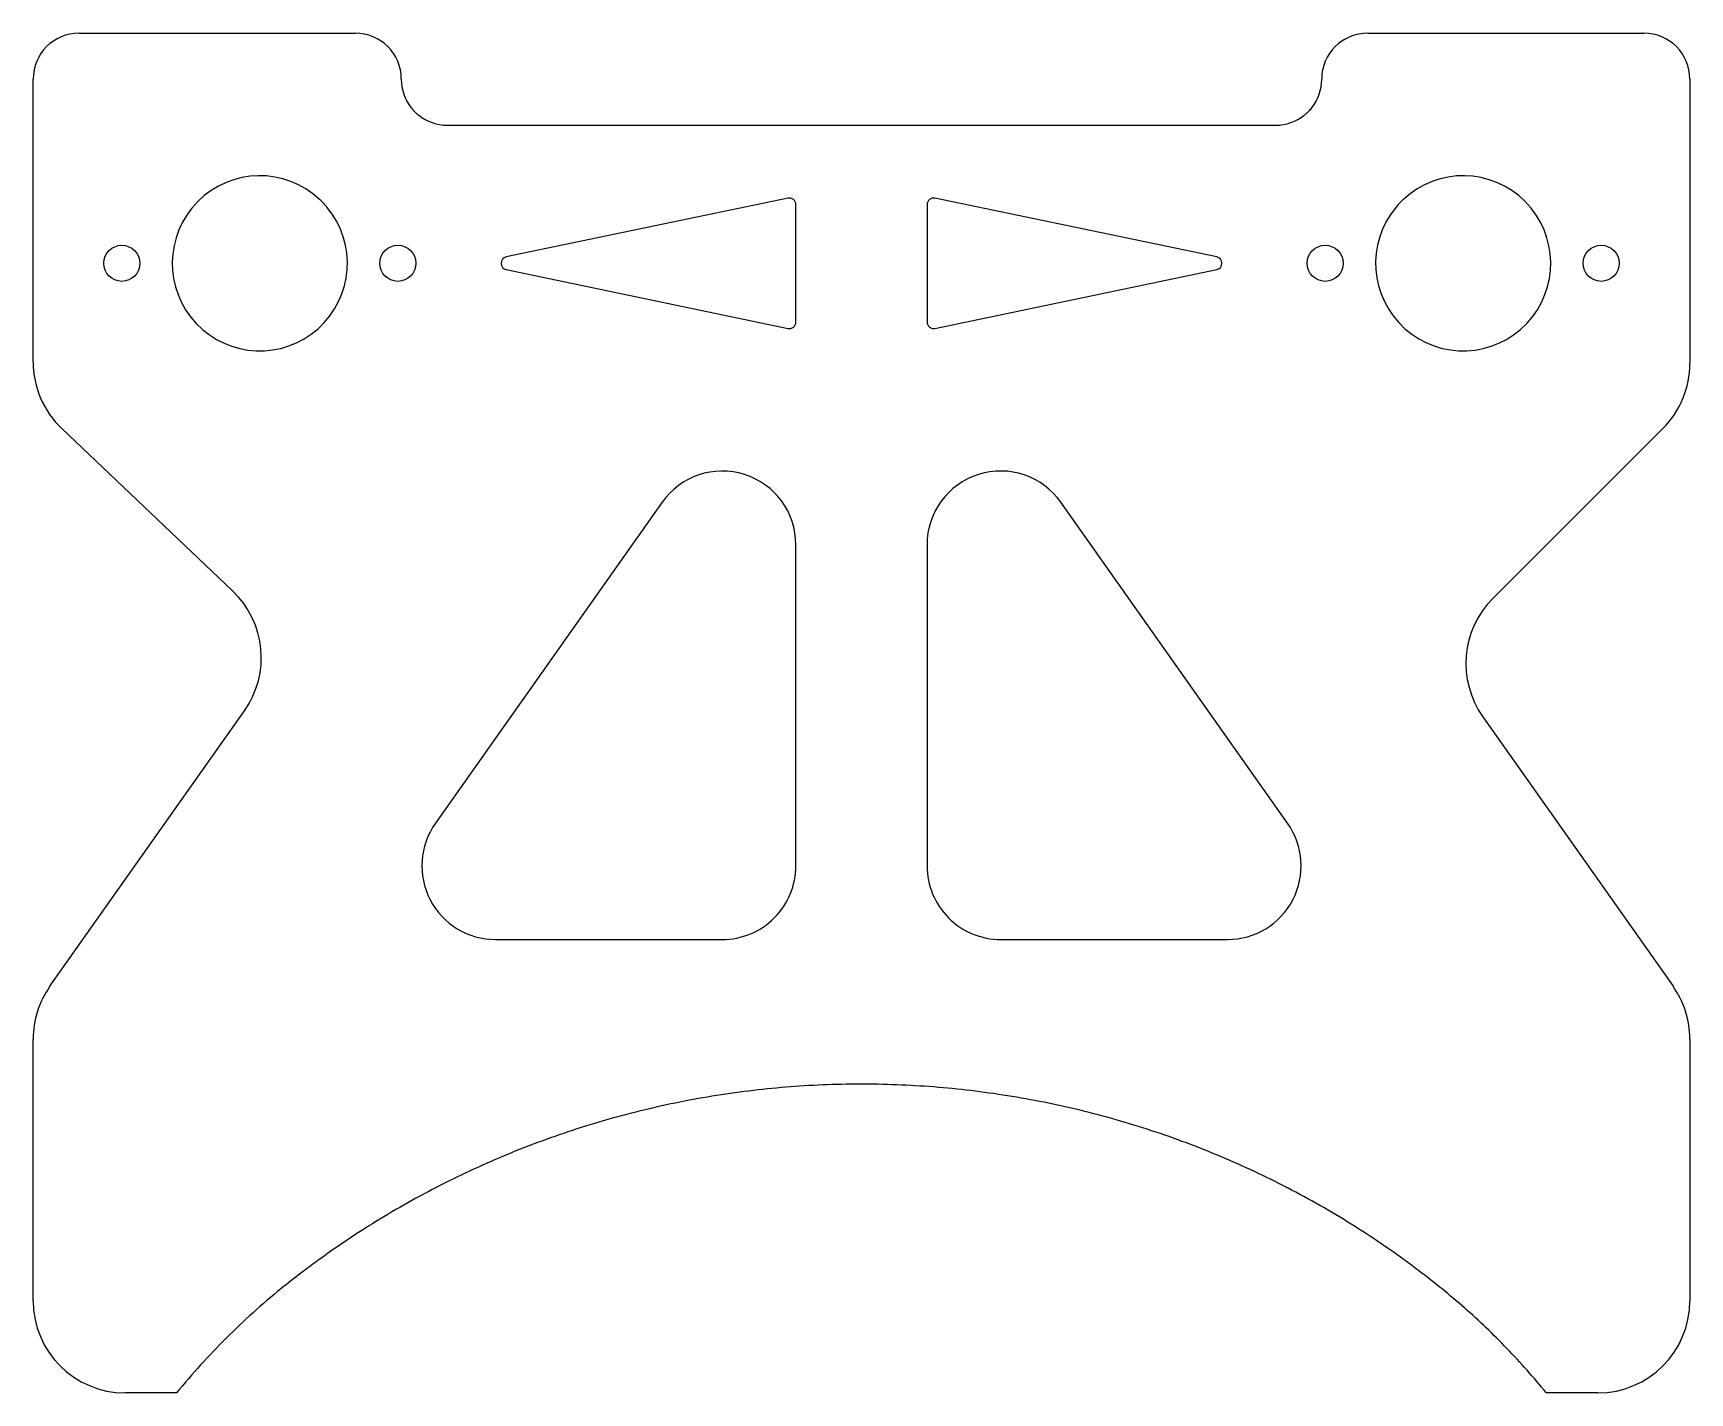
# Model space of a CAD drawing. Header units: millimetres. Extents: x -90 to 90, y -103 to 45.
import ezdxf

# ---------------------------------------------------------------- set-up
doc = ezdxf.new("R2010")
doc.units = ezdxf.units.MM
doc.layers.get('0').update_dxf_attribs({"linetype": 'CONTINUOUS'})

msp = doc.modelspace()

# ---------------------------------------------------------------- linework, layer by layer
for p, q in [((-85, 45), (-55, 45)), ((55, 45), (85, 45)), ((-90, 9.29), (-90, 40)), ((90, 40), (90, 9.14)), ((-45, 35), (45, 35)), ((-68.33, -15.59), (-86.89, 2.04)), ((87.07, 2.07), (68.59, -16.41)), ((-88.17, -58.51), (-67.05, -28.61)), ((67.5, -29.25), (88.17, -58.51)), ((-90, -92.7), (-90, -64.28)), ((90, -64.28), (90, -92.7)), ((-74.41, -102.7), (-80, -102.7)), ((80, -102.7), (74.41, -102.7))]:
    msp.add_line(p, q)
for points in [[(-38.59, 20.69, 0.812899), (-38.59, 19.31), (-7.97, 12.93, 0.475823), (-7.13, 13.61), (-7.13, 26.39, 0.475823), (-7.97, 27.07)], [(38.59, 19.31, 0.812899), (38.59, 20.69), (7.97, 27.07, 0.475823), (7.12, 26.39), (7.12, 13.61, 0.475823), (7.97, 12.93)], [(-7.13, -10.57, 0.731643), (-21.66, -5.95), (-46.3, -40.83, 0.60823), (-39.76, -53.45), (-15.13, -53.45, 0.414214), (-7.13, -45.45)], [(21.66, -5.95, 0.731643), (7.12, -10.57), (7.12, -45.45, 0.414214), (15.12, -53.45), (39.76, -53.45, 0.60823), (46.3, -40.83)]]:
    msp.add_lwpolyline(points, format="xyb", close=True)
for centre in [(-80.37, 20), (-50.37, 20), (50.37, 20), (80.37, 20)]:
    msp.add_circle(centre, 1.96)
for centre, radius, start, end in [((-85, 40), 5, 90, 180), ((-55, 40), 5, 0, 90), ((55, 40), 5, 90, 180), ((85, 40), 5, 0, 90), ((-45, 40), 5, 180, 218.4026), ((45, 40), 5, -38.4026, 0), ((-45, 40), 5, 231.5974, 270), ((45, 40), 5, 270, 308.4026), ((-65.37, 20), 9.51, -313.1122, 39.9568), ((65.37, 20), 9.51, -219.9568, 133.1122), ((-80, 9.29), 10, 180, 226.4731), ((80, 9.14), 10, 315, 360), ((-75.21, -22.84), 10, -35.2368, 46.4731), ((75.67, -23.48), 10, 135, 215.2368), ((-80, -64.28), 10, 144.7632, 180), ((80, -64.28), 10, 0, 35.2368), ((-80, -92.7), 10, 180, 270), ((80, -92.7), 10, -90, 0)]:
    msp.add_arc(centre, radius, start, end)
for points, knots in [([(-48.92, 36.89), (-48.86, 36.82), (-48.79, 36.74), (-48.65, 36.58), (-48.58, 36.5), (-48.37, 36.3), (-48.24, 36.19), (-48.11, 36.08)], [-0.1172954, -0.1172954, -0.1172954, -0.1172954, -0.0855271, -0.0855271, -0.0532727, -0.0532727, 0, 0, 0, 0]), ([(48.11, 36.08), (48.18, 36.14), (48.26, 36.21), (48.42, 36.35), (48.5, 36.42), (48.7, 36.63), (48.81, 36.76), (48.92, 36.89)], [-0.1172954, -0.1172954, -0.1172954, -0.1172954, -0.0855271, -0.0855271, -0.0532727, -0.0532727, 0, 0, 0, 0]), ([(-58.08, 26.11), (-58.15, 26.19), (-58.22, 26.27), (-58.37, 26.44), (-58.45, 26.53), (-58.65, 26.73), (-58.76, 26.84), (-58.87, 26.94)], [-0.1171585, -0.1171585, -0.1171585, -0.1171585, -0.0832547, -0.0832547, -0.0484119, -0.0484119, 0, 0, 0, 0]), ([(58.87, 26.94), (58.79, 26.87), (58.71, 26.79), (58.55, 26.63), (58.47, 26.55), (58.28, 26.34), (58.18, 26.22), (58.08, 26.11)], [-0.1171185, -0.1171185, -0.1171185, -0.1171185, -0.0833961, -0.0833961, -0.0486431, -0.0486431, 0, 0, 0, 0]), ([(74.41, -102.7), (73.05, -101.03), (71.61, -99.42), (68.64, -96.34), (67.11, -94.88), (63.93, -92.07), (62.27, -90.73), (58.45, -87.84), (56.27, -86.32), (51.8, -83.47), (49.51, -82.14), (44.82, -79.65), (42.41, -78.49), (37.5, -76.36), (35, -75.4), (29.93, -73.68), (27.36, -72.91), (22.15, -71.59), (19.52, -71.04), (14.21, -70.14), (11.54, -69.79), (6.18, -69.32), (3.5, -69.19), (-1.87, -69.15), (-4.56, -69.23), (-9.91, -69.62), (-12.59, -69.92), (-17.91, -70.73), (-20.56, -71.25), (-25.8, -72.49), (-28.39, -73.21), (-33.49, -74.86), (-36.01, -75.78), (-40.95, -77.83), (-43.38, -78.94), (-48.13, -81.37), (-50.47, -82.68), (-54.8, -85.35), (-56.8, -86.69), (-60.21, -89.15), (-61.65, -90.24), (-65.13, -93.07), (-67.13, -94.87), (-70.93, -98.65), (-72.72, -100.63), (-74.41, -102.7)], [-17.014259, -17.014259, -17.014259, -17.014259, -16.356862, -16.356862, -15.715507, -15.715507, -15.071581, -15.071581, -14.272056, -14.272056, -13.467693, -13.467693, -12.656603, -12.656603, -11.844916, -11.844916, -11.030341, -11.030341, -10.218049, -10.218049, -9.407937, -9.407937, -8.597679, -8.597679, -7.784917, -7.784917, -6.967462, -6.967462, -6.15473, -6.15473, -5.345548, -5.345548, -4.537535, -4.537535, -3.728357, -3.728357, -2.916649, -2.916649, -2.19267, -2.19267, -1.649687, -1.649687, -0.835211, -0.835211, -0.020735, -0.020735, -0.020735, -0.020735])]:
    msp.add_open_spline(points, degree=3, knots=knots)

doc.saveas('drawing.dxf')
